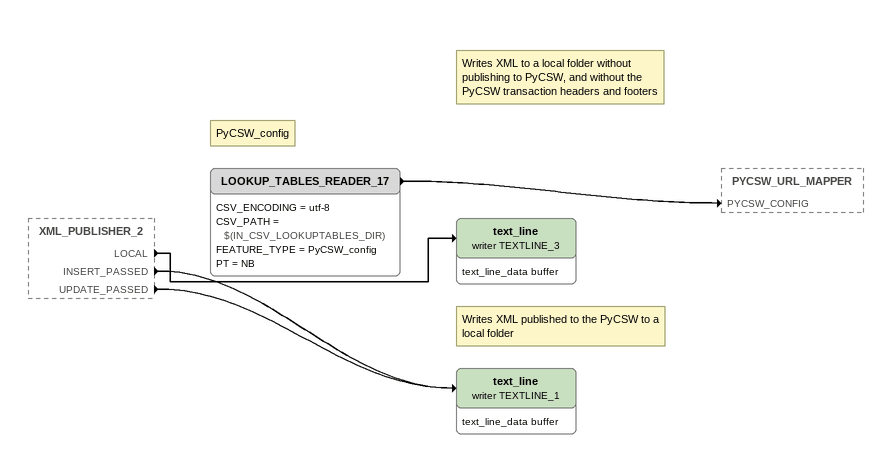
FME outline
XML_PUBLISHER_2 [outside]
    LOCAL -> text_line (writer TEXTLINE_3)
    INSERT_PASSED -> text_line (writer TEXTLINE_1)
    UPDATE_PASSED -> text_line (writer TEXTLINE_1)
Note: PyCSW_config
LOOKUP_TABLES_READER_17
    CSV_ENCODING = utf-8
    CSV_PATH = $(IN_CSV_LOOKUPTABLES_DIR)
    FEATURE_TYPE = PyCSW_config
    PT = NB
    -> PYCSW_URL_MAPPER [PYCSW_CONFIG]
Note: Writes XML to a local folder without publishing to PyCSW, and without the PyCSW transaction headers and footers
text_line (writer TEXTLINE_3)
    attributes: text_line_data buffer
Note: Writes XML published to the PyCSW to a local folder
text_line (writer TEXTLINE_1)
    attributes: text_line_data buffer
